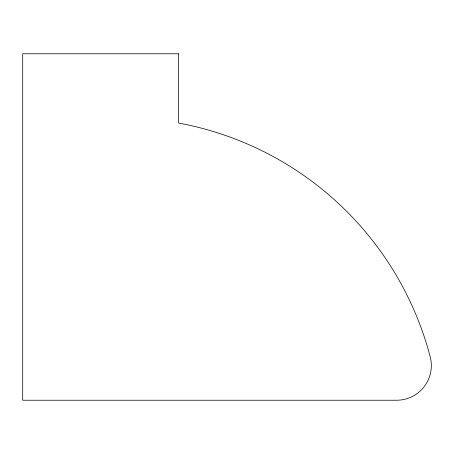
<?xml version="1.0" encoding="UTF-8"?>
<svg xmlns="http://www.w3.org/2000/svg" width="454" height="454" viewBox="0 0 454 454"><rect width="100%" height="100%" fill="white"/><g stroke="black" fill="none" stroke-linecap="round" stroke-linejoin="round"><path stroke-width="0.68" d="M178.609 53.771L22.7 53.771L22.7 400.229L396.694 400.229A34.646 34.646 0 0 0 430.205 356.787A320.45 320.45 0 0 0 178.609 123.062L178.609 53.771"/></g></svg>
